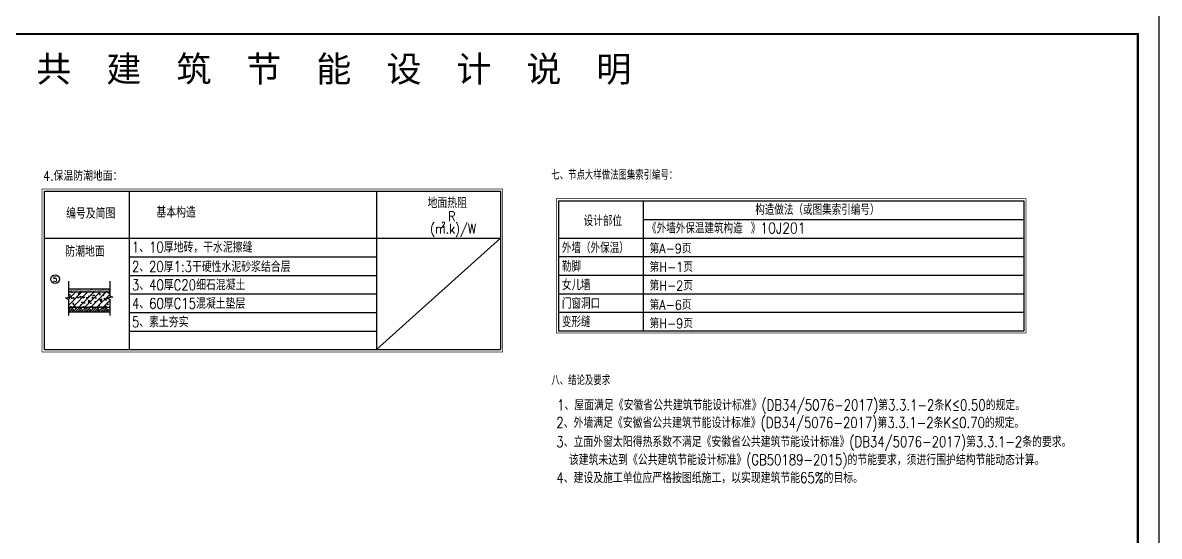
# Model space of a CAD drawing. Extents: x 5396719 to 5510122, y -514120 to -238224.
# Drawn here: x 5455106 to 5508184, y -387802 to -363812 of the extents above; entities that cross this region are included whole.
import ezdxf
from ezdxf.enums import TextEntityAlignment as Align

# ---------------------------------------------------------------- set-up
doc = ezdxf.new("R2010")
doc.units = 0
doc.header["$LTSCALE"] = 1000
doc.header["$MEASUREMENT"] = 0
doc.layers.get('0').update_dxf_attribs({"linetype": 'CONTINUOUS'})
for name, color, linetype in [('AXIS', 3, 'CONTINUOUS'), ('AXIS_TEXT', 7, 'CONTINUOUS'), ('PUB_TITLE', 4, 'CONTINUOUS'), ('STAIR', 5, 'CONTINUOUS'), ('图框', 7, 'CONTINUOUS'), ('外轮廓', 8, 'CONTINUOUS')]:
    doc.layers.add(name, color=color, linetype=linetype)
doc.styles.add('COMPLEX', font='COMPLEX')
doc.styles.add('HZ1', font='txt.shx', dxfattribs={"bigfont": 'hzdx.shx'})
doc.styles.add('HZTXT', font='txt.shx', dxfattribs={"width": 0.7, "height": 500, "bigfont": 'hztxt.shx'})
doc.styles.add('宋体', font='', dxfattribs={"width": 0.7})
doc.styles.get('宋体').set_extended_font_data('SimSun')

# ---------------------------------------------------------------- blocks, each defined once
blk = doc.blocks.new('_AXISO')
blk.add_circle((0, 0), 0.5)
at = {"layer": 'AXIS_TEXT', "style": 'COMPLEX', "width": 1.041667}
blk.add_attdef('A', text='', height=0.56, dxfattribs=at).set_placement((-0.25, -0.28), (0.25, -0.28), align=Align.FIT)

msp = doc.modelspace()

# ---------------------------------------------------------------- hatches: boundary and pattern name
h = msp.add_hatch()
h.set_pattern_fill('AR-SAND', color=256, scale=29.7, style=0)
h.set_pattern_definition([(37.5, (5437747.164, -393378.98), (-1.8709, 57.226666), [0, -45.144, 0, -50.49, 0, -48.2625]), (7.5, (5437747.164, -393378.98), (52.56237, 83.81774), [0, -24.354, 0, -40.689, 0, -15.5925]), (327.5, (5437710.633, -393378.98), (92.49001, 0.16807), [0, -14.85, 0, -53.46, 0, -69.795]), (317.5, (5437710.63, -393378.98), (89.28196, 26.06696), [0, -7.425, 0, -35.046, 0, -40.095])])
h.paths.add_polyline_path([(5457242.8, -376247), (5457242.8, -376389.5), (5459172.4, -376389.5), (5459172.4, -376247)])
h = msp.add_hatch()
h.set_pattern_fill('钢筋混凝土', color=256, scale=80, style=0)
h.set_pattern_definition([(45, (5130492.33, -848866.48), (-141.421356, 141.421356), []), (50, (5130492.33, -848866.5), (573.80815, -50.2017), [60, -660]), (355, (5130492.33, -848866.5), (-111.00107, 601.7537), [48, -528]), (100.4514, (5130540.15, -848870.67), (462.8075, 551.55163), [50.99215, -560.9137]), (46.1842, (5130492.3, -848706.5), (853.7928, -132.4152), [90, -990]), (96.6356, (5130563.5, -848717.5), (747.7302, 779.2943), [76.4882, -841.3704]), (351.1842, (5130492.3, -848706.5), (747.7296, 779.2949), [72, -792]), (21, (5130572.33, -848746.5), (477.52564, -322.0951), [60, -660]), (326, (5130572.33, -848746.5), (194.65227, 580.12004), [48, -528]), (71.4514, (5130612.1, -848773.3), (672.1781, 258.0244), [50.99215, -560.9137]), (37.5, (5130492.33, -848866.48), (9.727884, 266.31508), [0, -521.6, 0, -536, 0, -530]), (7.5, (5130492.33, -848866.48), (210.45563, 315.52937), [0, -305.6, 0, -509.6, 0, -202]), (327.5, (5130313.93, -848866.48), (427.05795, -18.0439), [0, -200, 0, -624, 0, -828]), (317.5, (5130233.93, -848866.5), (466.54894, 80.08399), [0, -260, 0, -414.4, 0, -588])])
h.paths.add_polyline_path([(5459172.4, -377102.3), (5459172.4, -376721.3), (5459029.9, -376673.8), (5459315, -376626.3), (5459172.4, -376578.8), (5459172.4, -376389.5), (5457242.8, -376389.5), (5457242.8, -376578.8), (5457385.3, -376626.3), (5457100.2, -376673.8), (5457242.8, -376721.3), (5457242.8, -377102.3)])
h = msp.add_hatch()
h.set_pattern_fill('夯实土壤', color=256, scale=50, style=0)
h.set_pattern_definition([(45, (5130551.33, -848866.48), (-198.697, 198.697), []), (45, (5130656.33, -848866.48), (-198.697, 198.697), []), (45, (5130761.33, -848866.48), (-198.697, 198.697), []), (135, (5130551.33, -848866.48), (-198.697, -198.697), [132.5, -148.5]), (135, (5130603.83, -848813.98), (-198.697, -198.697), [132.5, -148.5]), (135, (5130656.33, -848761.48), (-198.697, -198.697), [132.5, -148.5])])
h.paths.add_polyline_path([(5457242.8, -377316.2), (5457242.8, -377102.3), (5459172.4, -377102.3), (5459172.4, -377316.2)])

# ---------------------------------------------------------------- linework, layer by layer
for p, q in [((5457242.8, -376247), (5459172.4, -376247)), ((5457242.8, -376389.5), (5459172.4, -376389.5)), ((5457242.8, -376389.5), (5459172.4, -376389.5)), ((5457242.8, -377102.3), (5459172.4, -377102.3)), ((5457242.8, -377316.2), (5459172.4, -377316.2)), ((5456115.2, -379080.4), (5471624.5, -379080.4))]:
    msp.add_line(p, q)
at = {"layer": 'PUB_TITLE'}
msp.add_lwpolyline([(5424084, -422737.3), (5508184, -422737.3), (5508184, -363337.3), (5424084, -363337.3)], close=True, dxfattribs=at)
at = {"layer": 'PUB_TITLE', "const_width": 100}
msp.add_lwpolyline([(5426584, -421737.3), (5507184, -421737.3), (5507184, -364337.3), (5426584, -364337.3)], close=True, dxfattribs=at)
at = {"layer": 'STAIR'}
for p, q in [((5457242.8, -375885.9), (5457242.8, -376578.8)), ((5459172.4, -375885.9), (5459172.4, -376578.8)), ((5457385.3, -376626.3), (5457100.2, -376673.8)), ((5457100.2, -376673.8), (5457242.8, -376721.3)), ((5457242.8, -376578.8), (5457385.3, -376626.3)), ((5457242.8, -376721.3), (5457242.8, -377482.4)), ((5459315, -376626.3), (5459029.9, -376673.8)), ((5459029.9, -376673.8), (5459172.4, -376721.3)), ((5459172.4, -376578.8), (5459315, -376626.3)), ((5459172.4, -376721.3), (5459172.4, -377482.4))]:
    msp.add_line(p, q, dxfattribs=at)
at = {"layer": '图框', "ltscale": 250}
for p, q in [((5456115.2, -379080.4), (5456115.2, -371685.2)), ((5456115.2, -371685.2), (5477412.9, -371685.2)), ((5460085.2, -379080.4), (5460085.2, -371685.2)), ((5471624.5, -371685.2), (5471624.5, -379080.4)), ((5477412.9, -371685.2), (5477412.9, -379080.4)), ((5480134.1, -372139.1), (5480134.1, -378202.5)), ((5480134.1, -372139.1), (5501852, -372139.1)), ((5484104.2, -378202.5), (5484104.2, -372139.1)), ((5501852, -372139.1), (5501852, -378202.5)), ((5484104.2, -373005.2), (5501852, -373005.2)), ((5456115.2, -373883.4), (5477412.9, -373883.4)), ((5480134.1, -373871.2), (5501852, -373871.2)), ((5460085.2, -374749.4), (5471624.5, -374749.4)), ((5480134.1, -374737.5), (5501852, -374737.5)), ((5460085.2, -375615.7), (5471624.5, -375615.7)), ((5480134.1, -375603.7), (5501852, -375603.7)), ((5480134.1, -375603.7), (5501852, -375603.7)), ((5480134.1, -375603.7), (5501852, -375603.7)), ((5460085.2, -376481.9), (5471624.5, -376481.9)), ((5480134.1, -376470), (5501852, -376470)), ((5480134.1, -376470), (5501852, -376470)), ((5460085.2, -377348.2), (5471624.5, -377348.2)), ((5460085.2, -377348.2), (5471624.5, -377348.2)), ((5480134.1, -377336.2), (5501852, -377336.2)), ((5480134.1, -377336.2), (5501852, -377336.2)), ((5480134.1, -377336.2), (5501852, -377336.2)), ((5460085.2, -378214.4), (5471624.5, -378214.4)), ((5480134.1, -378202.5), (5501852, -378202.5)), ((5480134.1, -378202.5), (5501852, -378202.5)), ((5480134.1, -378202.5), (5501852, -378202.5)), ((5480134.1, -378202.5), (5501852, -378202.5)), ((5480134.1, -378202.5), (5501852, -378202.5)), ((5456115.2, -379080.4), (5477412.9, -379080.4)), ((5460085.2, -379080.4), (5471624.5, -379080.4))]:
    msp.add_line(p, q, dxfattribs=at)
at = {"layer": '图框', "ltscale": 250, "const_width": 36.1}
for points in [[(5456006.9, -379188.7), (5456006.9, -371577), (5477521.1, -371577), (5477521.1, -379188.7)], [(5480025.9, -378310.7), (5480025.9, -372030.9), (5501960.3, -372030.9), (5501960.3, -378310.7)]]:
    msp.add_lwpolyline(points, close=True, dxfattribs=at)
at = {"layer": '外轮廓'}
msp.add_line((5477412.9, -373883.4), (5471624.5, -379080.4), dxfattribs=at)

# ---------------------------------------------------------------- block references
at = {"layer": 'AXIS'}
ref = msp.add_blockref('_AXISO', (5456617.4, -375792.9), dxfattribs=dict(at, xscale=410.5727999992669, yscale=410.5727999992669, zscale=410.5727999992669))
ref.add_attrib('A', '5', dxfattribs={"layer": 'AXIS_TEXT', "height": 229.9, "style": 'COMPLEX', "width": 1.339286}).set_placement((5456514.7, -375907.8), (5456720, -375907.8), align=Align.FIT)

# ---------------------------------------------------------------- texts
at = {"style": '宋体'}
msp.add_text('公  共  建  筑  节  能  设  计  说  明', height=1200, dxfattribs=at).set_placement((5452470.2, -366572))
at = {"color": 4, "style": 'HZ1'}
for s, height, width, p in [('4.保温防潮地面：', 450, 0.85, (5456056.4, -371195)), ('地面热阻', 500, 0.8, (5474010.6, -372474.9)), ('编号及简图', 500, 0.8, (5457131.8, -372967.2)), ('基本构造', 500, 0.8, (5461349.2, -372916.5)), ('构造做法（或图集索引编号）', 500, 0.85, (5489315.7, -372791.5)), ('(m.k)/W', 450, 0.85, (5474135.2, -373660.4)), ('R', 450, 0.85, (5474975.8, -373083.3)), ('设计部位', 500, 0.85, (5481305.8, -373314.9)), ('《外墙外保温建筑构造 》10J201  ', 500, 0.85, (5484265.6, -373657.6)), ('防潮地面', 500, 0.8, (5457094.5, -374742.9)), ('1、10厚地砖，干水泥擦缝', 500, 0.8, (5460205.2, -374547)), ('外墙（外保温）', 500, 0.85, (5480286, -374574.3)), ('第A-9页', 450, 0.85, (5484376.4, -374584.6)), ('2、20厚1:3干硬性水泥砂浆结合层', 500, 0.8, (5460205.2, -375456.7)), ('勒脚', 500, 0.85, (5480286, -375440.6)), ('第H-1页', 450, 0.85, (5484376.3, -375450.9)), ('3、40厚C20细石混凝土', 500, 0.8, (5460206.5, -376308.2)), ('女儿墙', 500, 0.85, (5480286, -376306.8)), ('第H-2页', 450, 0.85, (5484376.4, -376317.1)), ('4、60厚C15混凝土垫层', 500, 0.8, (5460206.5, -377174.4)), ('门窗洞口', 500, 0.85, (5480286, -377173.1)), ('第A-6页', 450, 0.85, (5484376.4, -377216.5)), ('5、素土夯实', 500, 0.8, (5460206.5, -378040.7)), ('变形缝', 500, 0.85, (5480286, -378031.3)), ('第H-9页 ', 450, 0.85, (5484376.4, -378082.8)), ('1、屋面满足《安徽省公共建筑节能设计标准》(DB34/5076-2017)第3.3.1-2条K≤0.50的规定。', 500, 0.8, (5480065.8, -381918.9)), ('2、外墙满足《安徽省公共建筑节能设计标准》(DB34/5076-2017)第3.3.1-2条K≤0.70的规定。', 500, 0.8, (5480028.4, -382743.5)), ('3、立面外窗太阳得热系数不满足《安徽省公共建筑节能设计标准》(DB34/5076-2017)第3.3.1-2条的要求。', 500, 0.8, (5480028.4, -383636.7)), ('该建筑未达到《公共建筑节能设计标准》(GB50189-2015)的节能要求，须进行围护结构节能动态计算。', 500, 0.8, (5480614.1, -384477.2)), ('4、建设及施工单位应严格按图纸施工，以实现建筑节能65%%%的目标。', 500, 0.8, (5480028.4, -385317.7))]:
    msp.add_text(s, height=height, dxfattribs=dict(at, width=width)).set_placement(p)
at = {"color": 4, "style": 'HZ1', "width": 0.85}
msp.add_text('2', height=225, dxfattribs=at).set_placement((5474670.8, -373121.9), align=Align.TOP_LEFT)
at = {"color": 6, "char_height": 399.77, "width": 16839.259, "attachment_point": 1, "style": 'HZTXT'}
for s, insert in [('\\pt4800;{\\fSimHei|b0|i0|c134|p2;七、节点大样做法图集索引编号：}', (5479793.9, -370703.7)), ('\\pt4800;{\\fSimHei|b0|i0|c134|p2;八、结论及要求}', (5479793.9, -380294.9))]:
    msp.add_mtext(s, dxfattribs=dict(at, insert=insert))

doc.saveas('drawing.dxf')
